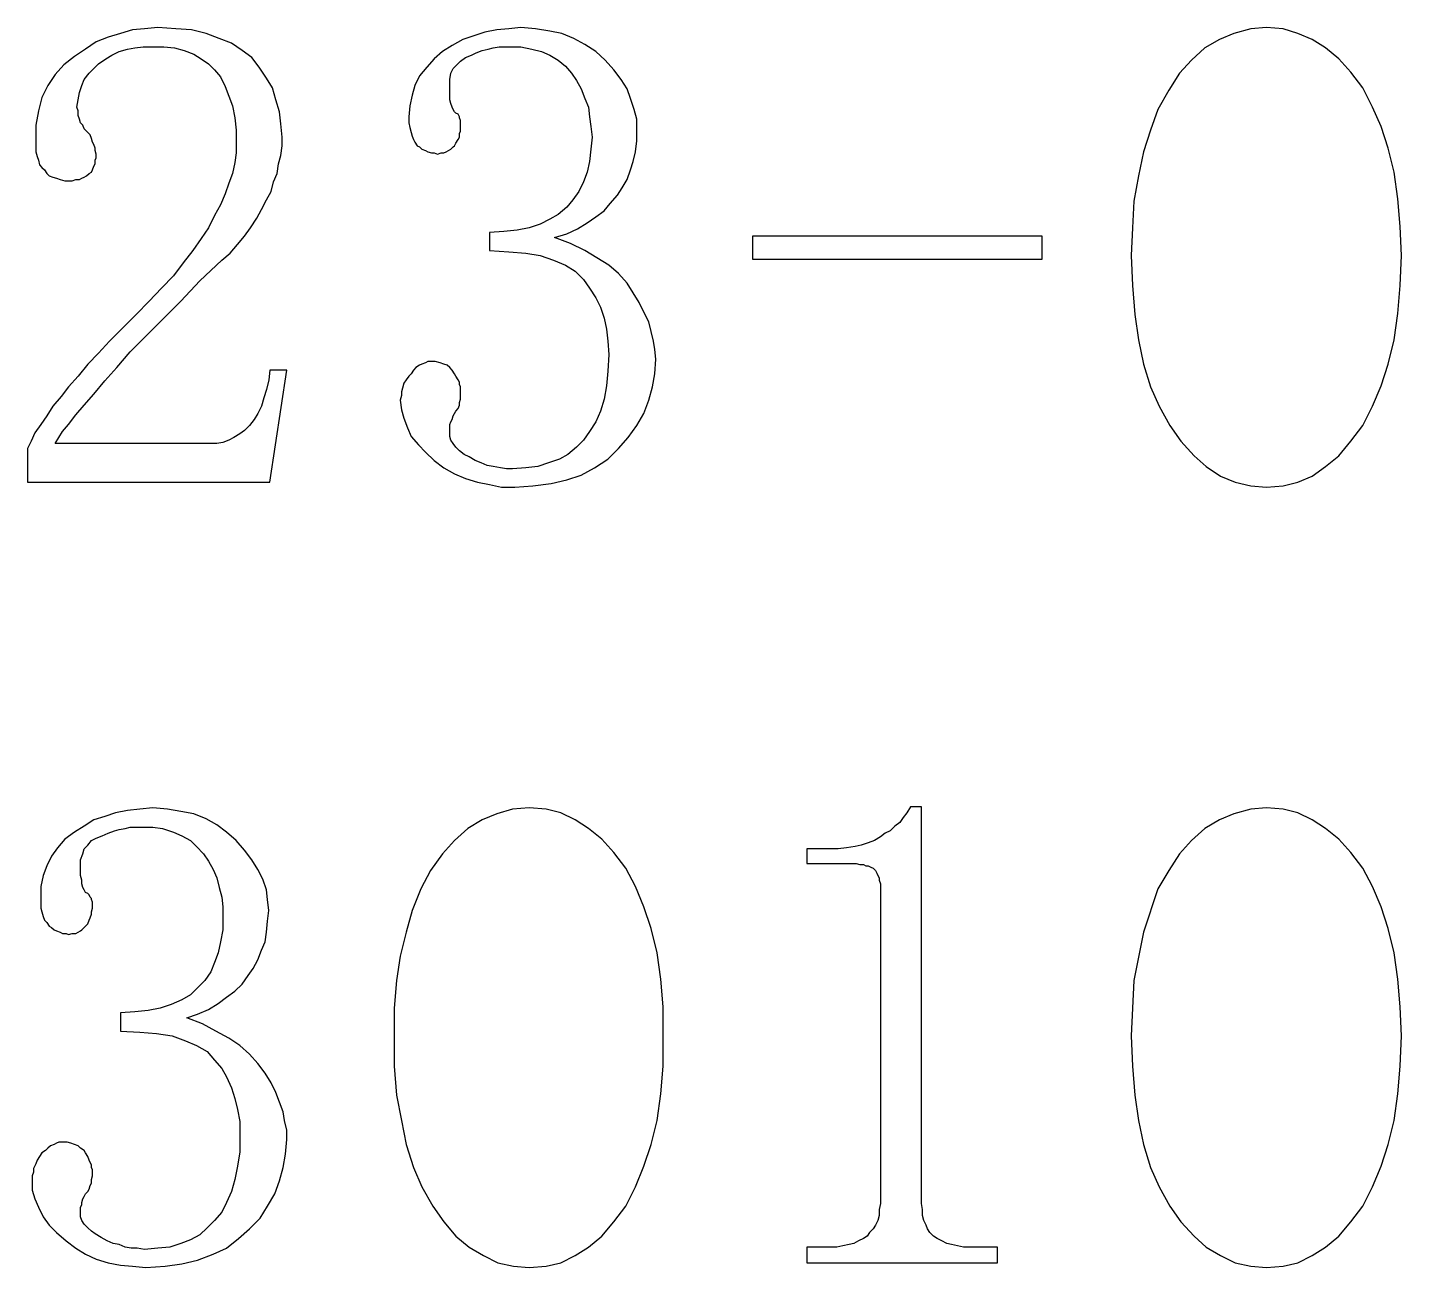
# Model space of a CAD drawing. Extents: x -190 to 190, y -140 to 140.
# Drawn here: x -155.12 to -143.73, y -116.69 to -106.41 of the extents above; entities that cross this region are included whole.
import ezdxf

# ---------------------------------------------------------------- set-up
doc = ezdxf.new("R2010")
doc.units = 0
doc.header["$MEASUREMENT"] = 0
doc.layers.get('0').update_dxf_attribs({"linetype": 'CONTINUOUS'})

msp = doc.modelspace()

# ---------------------------------------------------------------- linework, layer by layer
for points in [[(-153.39, -107.26), (-153.39, -107.37), (-153.39, -107.37), (-153.39, -107.45), (-153.39, -107.45), (-153.4, -107.53), (-153.4, -107.53), (-153.42, -107.62), (-153.42, -107.62), (-153.45, -107.7), (-153.45, -107.7), (-153.48, -107.79), (-153.48, -107.79), (-153.52, -107.88), (-153.52, -107.88), (-153.57, -107.97), (-153.57, -107.97), (-153.62, -108.07), (-153.62, -108.07), (-153.68, -108.16), (-153.68, -108.16), (-153.75, -108.26), (-153.75, -108.26), (-153.83, -108.36), (-153.83, -108.36), (-153.91, -108.47), (-153.91, -108.47), (-154.01, -108.57), (-154.01, -108.57), (-154.11, -108.68), (-154.11, -108.68), (-154.22, -108.79), (-154.22, -108.79), (-154.33, -108.9), (-154.33, -108.9), (-154.44, -109.01), (-154.44, -109.01), (-154.53, -109.11), (-154.53, -109.11), (-154.62, -109.2), (-154.62, -109.2), (-154.7, -109.3), (-154.7, -109.3), (-154.78, -109.39), (-154.78, -109.39), (-154.84, -109.47), (-154.84, -109.47), (-154.91, -109.55), (-154.91, -109.55), (-154.96, -109.63), (-154.96, -109.63), (-155.01, -109.7), (-155.01, -109.7), (-155.06, -109.77), (-155.06, -109.77), (-155.09, -109.84), (-155.09, -109.84), (-155.12, -109.9), (-155.12, -109.9), (-155.12, -110.18), (-155.12, -110.18), (-153.11, -110.18), (-153.11, -110.18), (-152.97, -109.25), (-152.97, -109.25), (-153.11, -109.25), (-153.11, -109.25), (-153.12, -109.33), (-153.12, -109.33), (-153.14, -109.41), (-153.14, -109.41), (-153.16, -109.48), (-153.16, -109.48), (-153.18, -109.55), (-153.18, -109.55), (-153.21, -109.61), (-153.21, -109.61), (-153.24, -109.66), (-153.24, -109.66), (-153.28, -109.71), (-153.28, -109.71), (-153.32, -109.75), (-153.32, -109.75), (-153.36, -109.78), (-153.36, -109.78), (-153.41, -109.81), (-153.41, -109.81), (-153.45, -109.83), (-153.45, -109.83), (-153.5, -109.85), (-153.5, -109.85), (-153.55, -109.86), (-153.55, -109.86), (-153.61, -109.86), (-153.61, -109.86), (-154.89, -109.86), (-154.89, -109.86), (-154.86, -109.81), (-154.86, -109.81), (-154.83, -109.76), (-154.83, -109.76), (-154.78, -109.7), (-154.78, -109.7), (-154.72, -109.62), (-154.72, -109.62), (-154.65, -109.54), (-154.65, -109.54), (-154.57, -109.45), (-154.57, -109.45), (-154.48, -109.34), (-154.48, -109.34), (-154.38, -109.23), (-154.38, -109.23), (-154.27, -109.1), (-154.27, -109.1), (-154.14, -108.97), (-154.14, -108.97), (-154, -108.83), (-154, -108.83), (-153.85, -108.68), (-153.85, -108.68), (-153.69, -108.51), (-153.69, -108.51), (-153.51, -108.34), (-153.51, -108.34), (-153.44, -108.28), (-153.44, -108.28), (-153.38, -108.21), (-153.38, -108.21), (-153.32, -108.14), (-153.32, -108.14), (-153.27, -108.07), (-153.27, -108.07), (-153.22, -107.99), (-153.22, -107.99), (-153.18, -107.92), (-153.18, -107.92), (-153.14, -107.84), (-153.14, -107.84), (-153.1, -107.77), (-153.1, -107.77), (-153.08, -107.69), (-153.08, -107.69), (-153.05, -107.62), (-153.05, -107.62), (-153.04, -107.54), (-153.04, -107.54), (-153.02, -107.47), (-153.02, -107.47), (-153.01, -107.39), (-153.01, -107.39), (-153.01, -107.32), (-153.01, -107.32), (-153.02, -107.21), (-153.02, -107.21), (-153.03, -107.11), (-153.03, -107.11), (-153.06, -107.01), (-153.06, -107.01), (-153.09, -106.91), (-153.09, -106.91), (-153.14, -106.83), (-153.14, -106.83), (-153.2, -106.74), (-153.2, -106.74), (-153.26, -106.66), (-153.26, -106.66), (-153.34, -106.6), (-153.34, -106.6), (-153.43, -106.54), (-153.43, -106.54), (-153.53, -106.5), (-153.53, -106.5), (-153.64, -106.46), (-153.64, -106.46), (-153.76, -106.43), (-153.76, -106.43), (-153.89, -106.42), (-153.89, -106.42), (-154.04, -106.41), (-154.04, -106.41), (-154.15, -106.42), (-154.15, -106.42), (-154.25, -106.43), (-154.25, -106.43), (-154.35, -106.46), (-154.35, -106.46), (-154.45, -106.49), (-154.45, -106.49), (-154.55, -106.53), (-154.55, -106.53), (-154.64, -106.59), (-154.64, -106.59), (-154.73, -106.65), (-154.73, -106.65), (-154.82, -106.72), (-154.82, -106.72), (-154.89, -106.8), (-154.89, -106.8), (-154.95, -106.89), (-154.95, -106.89), (-155, -106.99), (-155, -106.99), (-155.03, -107.1), (-155.03, -107.1), (-155.05, -107.22), (-155.05, -107.22), (-155.05, -107.34), (-155.05, -107.34), (-155.05, -107.39), (-155.05, -107.39), (-155.05, -107.44), (-155.05, -107.44), (-155.04, -107.48), (-155.04, -107.48), (-155.03, -107.51), (-155.03, -107.51), (-155.02, -107.55), (-155.02, -107.55), (-155, -107.57), (-155, -107.57), (-154.98, -107.59), (-154.98, -107.59), (-154.96, -107.62), (-154.96, -107.62), (-154.94, -107.64), (-154.94, -107.64), (-154.91, -107.65), (-154.91, -107.65), (-154.88, -107.66), (-154.88, -107.66), (-154.85, -107.67), (-154.85, -107.67), (-154.81, -107.68), (-154.81, -107.68), (-154.78, -107.68), (-154.78, -107.68), (-154.75, -107.68), (-154.75, -107.68), (-154.72, -107.67), (-154.72, -107.67), (-154.69, -107.67), (-154.69, -107.67), (-154.67, -107.66), (-154.67, -107.66), (-154.65, -107.65), (-154.65, -107.65), (-154.63, -107.64), (-154.63, -107.64), (-154.61, -107.62), (-154.61, -107.62), (-154.59, -107.61), (-154.59, -107.61), (-154.58, -107.59), (-154.58, -107.59), (-154.57, -107.56), (-154.57, -107.56), (-154.56, -107.54), (-154.56, -107.54), (-154.56, -107.51), (-154.56, -107.51), (-154.55, -107.49), (-154.55, -107.49), (-154.55, -107.46), (-154.55, -107.46), (-154.56, -107.43), (-154.56, -107.43), (-154.56, -107.41), (-154.56, -107.41), (-154.57, -107.38), (-154.57, -107.38), (-154.58, -107.36), (-154.58, -107.36), (-154.59, -107.33), (-154.59, -107.33), (-154.6, -107.3), (-154.6, -107.3), (-154.62, -107.28), (-154.62, -107.28), (-154.65, -107.25), (-154.65, -107.25), (-154.66, -107.22), (-154.66, -107.22), (-154.68, -107.2), (-154.68, -107.2), (-154.69, -107.17), (-154.69, -107.17), (-154.7, -107.14), (-154.7, -107.14), (-154.7, -107.1), (-154.7, -107.1), (-154.71, -107.07), (-154.71, -107.07), (-154.7, -107.01), (-154.7, -107.01), (-154.69, -106.95), (-154.69, -106.95), (-154.67, -106.89), (-154.67, -106.89), (-154.65, -106.84), (-154.65, -106.84), (-154.61, -106.79), (-154.61, -106.79), (-154.57, -106.75), (-154.57, -106.75), (-154.53, -106.71), (-154.53, -106.71), (-154.47, -106.67), (-154.47, -106.67), (-154.42, -106.64), (-154.42, -106.64), (-154.36, -106.61), (-154.36, -106.61), (-154.29, -106.59), (-154.29, -106.59), (-154.23, -106.58), (-154.23, -106.58), (-154.16, -106.57), (-154.16, -106.57), (-154.08, -106.57), (-154.08, -106.57), (-153.99, -106.57), (-153.99, -106.57), (-153.9, -106.58), (-153.9, -106.58), (-153.82, -106.6), (-153.82, -106.6), (-153.74, -106.63), (-153.74, -106.63), (-153.68, -106.67), (-153.68, -106.67), (-153.62, -106.71), (-153.62, -106.71), (-153.57, -106.76), (-153.57, -106.76), (-153.52, -106.82), (-153.52, -106.82), (-153.48, -106.9), (-153.48, -106.9), (-153.45, -106.98), (-153.45, -106.98), (-153.42, -107.06), (-153.42, -107.06), (-153.4, -107.16), (-153.4, -107.16), (-153.39, -107.26)], [(-149.92, -109.28), (-149.91, -109.16), (-149.91, -109.16), (-149.92, -109.08), (-149.92, -109.08), (-149.93, -109.01), (-149.93, -109.01), (-149.95, -108.93), (-149.95, -108.93), (-149.97, -108.85), (-149.97, -108.85), (-150.01, -108.77), (-150.01, -108.77), (-150.05, -108.69), (-150.05, -108.69), (-150.1, -108.61), (-150.1, -108.61), (-150.15, -108.53), (-150.15, -108.53), (-150.22, -108.45), (-150.22, -108.45), (-150.3, -108.38), (-150.3, -108.38), (-150.4, -108.32), (-150.4, -108.32), (-150.5, -108.26), (-150.5, -108.26), (-150.62, -108.2), (-150.62, -108.2), (-150.75, -108.15), (-150.75, -108.15), (-150.65, -108.12), (-150.65, -108.12), (-150.56, -108.08), (-150.56, -108.08), (-150.48, -108.03), (-150.48, -108.03), (-150.41, -107.98), (-150.41, -107.98), (-150.34, -107.93), (-150.34, -107.93), (-150.29, -107.87), (-150.29, -107.87), (-150.23, -107.8), (-150.23, -107.8), (-150.19, -107.74), (-150.19, -107.74), (-150.15, -107.67), (-150.15, -107.67), (-150.12, -107.59), (-150.12, -107.59), (-150.1, -107.52), (-150.1, -107.52), (-150.08, -107.44), (-150.08, -107.44), (-150.07, -107.35), (-150.07, -107.35), (-150.07, -107.26), (-150.07, -107.26), (-150.07, -107.17), (-150.07, -107.17), (-150.09, -107.09), (-150.09, -107.09), (-150.12, -107), (-150.12, -107), (-150.15, -106.92), (-150.15, -106.92), (-150.2, -106.84), (-150.2, -106.84), (-150.26, -106.76), (-150.26, -106.76), (-150.33, -106.68), (-150.33, -106.68), (-150.41, -106.61), (-150.41, -106.61), (-150.5, -106.55), (-150.5, -106.55), (-150.59, -106.5), (-150.59, -106.5), (-150.69, -106.46), (-150.69, -106.46), (-150.79, -106.44), (-150.79, -106.44), (-150.91, -106.42), (-150.91, -106.42), (-151.03, -106.41), (-151.03, -106.41), (-151.13, -106.42), (-151.13, -106.42), (-151.23, -106.43), (-151.23, -106.43), (-151.33, -106.45), (-151.33, -106.45), (-151.42, -106.48), (-151.42, -106.48), (-151.51, -106.51), (-151.51, -106.51), (-151.6, -106.56), (-151.6, -106.56), (-151.68, -106.61), (-151.68, -106.61), (-151.75, -106.67), (-151.75, -106.67), (-151.81, -106.74), (-151.81, -106.74), (-151.87, -106.81), (-151.87, -106.81), (-151.91, -106.89), (-151.91, -106.89), (-151.93, -106.97), (-151.93, -106.97), (-151.95, -107.06), (-151.95, -107.06), (-151.96, -107.15), (-151.96, -107.15), (-151.96, -107.2), (-151.96, -107.2), (-151.95, -107.24), (-151.95, -107.24), (-151.94, -107.28), (-151.94, -107.28), (-151.93, -107.31), (-151.93, -107.31), (-151.92, -107.34), (-151.92, -107.34), (-151.91, -107.36), (-151.91, -107.36), (-151.89, -107.39), (-151.89, -107.39), (-151.87, -107.4), (-151.87, -107.4), (-151.85, -107.42), (-151.85, -107.42), (-151.82, -107.43), (-151.82, -107.43), (-151.8, -107.44), (-151.8, -107.44), (-151.77, -107.45), (-151.77, -107.45), (-151.75, -107.45), (-151.75, -107.45), (-151.72, -107.46), (-151.72, -107.46), (-151.69, -107.45), (-151.69, -107.45), (-151.67, -107.45), (-151.67, -107.45), (-151.65, -107.44), (-151.65, -107.44), (-151.63, -107.43), (-151.63, -107.43), (-151.61, -107.42), (-151.61, -107.42), (-151.59, -107.4), (-151.59, -107.4), (-151.58, -107.39), (-151.58, -107.39), (-151.57, -107.37), (-151.57, -107.37), (-151.55, -107.34), (-151.55, -107.34), (-151.54, -107.32), (-151.54, -107.32), (-151.54, -107.29), (-151.54, -107.29), (-151.53, -107.27), (-151.53, -107.27), (-151.53, -107.24), (-151.53, -107.24), (-151.53, -107.21), (-151.53, -107.21), (-151.53, -107.19), (-151.53, -107.19), (-151.53, -107.18), (-151.53, -107.18), (-151.54, -107.16), (-151.54, -107.16), (-151.54, -107.15), (-151.54, -107.15), (-151.55, -107.13), (-151.55, -107.13), (-151.57, -107.12), (-151.57, -107.12), (-151.58, -107.11), (-151.58, -107.11), (-151.59, -107.09), (-151.59, -107.09), (-151.6, -107.07), (-151.6, -107.07), (-151.61, -107.04), (-151.61, -107.04), (-151.62, -107.01), (-151.62, -107.01), (-151.62, -106.97), (-151.62, -106.97), (-151.62, -106.93), (-151.62, -106.93), (-151.62, -106.89), (-151.62, -106.89), (-151.62, -106.84), (-151.62, -106.84), (-151.61, -106.79), (-151.61, -106.79), (-151.59, -106.75), (-151.59, -106.75), (-151.56, -106.72), (-151.56, -106.72), (-151.53, -106.69), (-151.53, -106.69), (-151.49, -106.66), (-151.49, -106.66), (-151.44, -106.64), (-151.44, -106.64), (-151.4, -106.62), (-151.4, -106.62), (-151.35, -106.6), (-151.35, -106.6), (-151.3, -106.59), (-151.3, -106.59), (-151.26, -106.58), (-151.26, -106.58), (-151.21, -106.57), (-151.21, -106.57), (-151.17, -106.57), (-151.17, -106.57), (-151.12, -106.57), (-151.12, -106.57), (-151.03, -106.57), (-151.03, -106.57), (-150.94, -106.59), (-150.94, -106.59), (-150.86, -106.61), (-150.86, -106.61), (-150.79, -106.64), (-150.79, -106.64), (-150.72, -106.68), (-150.72, -106.68), (-150.66, -106.73), (-150.66, -106.73), (-150.61, -106.79), (-150.61, -106.79), (-150.57, -106.85), (-150.57, -106.85), (-150.53, -106.92), (-150.53, -106.92), (-150.5, -107), (-150.5, -107), (-150.47, -107.07), (-150.47, -107.07), (-150.46, -107.15), (-150.46, -107.15), (-150.45, -107.23), (-150.45, -107.23), (-150.44, -107.32), (-150.44, -107.32), (-150.45, -107.42), (-150.45, -107.42), (-150.46, -107.52), (-150.46, -107.52), (-150.48, -107.61), (-150.48, -107.61), (-150.51, -107.69), (-150.51, -107.69), (-150.55, -107.77), (-150.55, -107.77), (-150.6, -107.84), (-150.6, -107.84), (-150.65, -107.9), (-150.65, -107.9), (-150.72, -107.96), (-150.72, -107.96), (-150.79, -108), (-150.79, -108), (-150.87, -108.04), (-150.87, -108.04), (-150.96, -108.07), (-150.96, -108.07), (-151.06, -108.09), (-151.06, -108.09), (-151.17, -108.1), (-151.17, -108.1), (-151.29, -108.11), (-151.29, -108.11), (-151.29, -108.26), (-151.29, -108.26), (-151.13, -108.27), (-151.13, -108.27), (-150.99, -108.28), (-150.99, -108.28), (-150.87, -108.3), (-150.87, -108.3), (-150.76, -108.34), (-150.76, -108.34), (-150.66, -108.38), (-150.66, -108.38), (-150.58, -108.43), (-150.58, -108.43), (-150.51, -108.5), (-150.51, -108.5), (-150.46, -108.57), (-150.46, -108.57), (-150.41, -108.65), (-150.41, -108.65), (-150.37, -108.73), (-150.37, -108.73), (-150.34, -108.82), (-150.34, -108.82), (-150.32, -108.91), (-150.32, -108.91), (-150.31, -109.01), (-150.31, -109.01), (-150.3, -109.12), (-150.3, -109.12), (-150.31, -109.26), (-150.31, -109.26), (-150.32, -109.38), (-150.32, -109.38), (-150.34, -109.49), (-150.34, -109.49), (-150.37, -109.59), (-150.37, -109.59), (-150.41, -109.68), (-150.41, -109.68), (-150.46, -109.76), (-150.46, -109.76), (-150.51, -109.83), (-150.51, -109.83), (-150.57, -109.89), (-150.57, -109.89), (-150.64, -109.95), (-150.64, -109.95), (-150.71, -109.99), (-150.71, -109.99), (-150.8, -110.02), (-150.8, -110.02), (-150.89, -110.05), (-150.89, -110.05), (-150.99, -110.06), (-150.99, -110.06), (-151.1, -110.07), (-151.1, -110.07), (-151.15, -110.07), (-151.15, -110.07), (-151.2, -110.06), (-151.2, -110.06), (-151.26, -110.05), (-151.26, -110.05), (-151.31, -110.04), (-151.31, -110.04), (-151.36, -110.02), (-151.36, -110.02), (-151.41, -110), (-151.41, -110), (-151.46, -109.97), (-151.46, -109.97), (-151.5, -109.95), (-151.5, -109.95), (-151.54, -109.92), (-151.54, -109.92), (-151.57, -109.89), (-151.57, -109.89), (-151.59, -109.86), (-151.59, -109.86), (-151.61, -109.83), (-151.61, -109.83), (-151.62, -109.8), (-151.62, -109.8), (-151.62, -109.76), (-151.62, -109.76), (-151.62, -109.74), (-151.62, -109.74), (-151.62, -109.72), (-151.62, -109.72), (-151.62, -109.7), (-151.62, -109.7), (-151.61, -109.68), (-151.61, -109.68), (-151.6, -109.66), (-151.6, -109.66), (-151.59, -109.63), (-151.59, -109.63), (-151.58, -109.61), (-151.58, -109.61), (-151.57, -109.59), (-151.57, -109.59), (-151.55, -109.57), (-151.55, -109.57), (-151.54, -109.54), (-151.54, -109.54), (-151.54, -109.52), (-151.54, -109.52), (-151.53, -109.49), (-151.53, -109.49), (-151.53, -109.46), (-151.53, -109.46), (-151.53, -109.43), (-151.53, -109.43), (-151.53, -109.41), (-151.53, -109.41), (-151.53, -109.39), (-151.53, -109.39), (-151.54, -109.37), (-151.54, -109.37), (-151.54, -109.35), (-151.54, -109.35), (-151.55, -109.33), (-151.55, -109.33), (-151.57, -109.3), (-151.57, -109.3), (-151.58, -109.28), (-151.58, -109.28), (-151.6, -109.25), (-151.6, -109.25), (-151.62, -109.23), (-151.62, -109.23), (-151.64, -109.21), (-151.64, -109.21), (-151.67, -109.2), (-151.67, -109.2), (-151.7, -109.19), (-151.7, -109.19), (-151.74, -109.18), (-151.74, -109.18), (-151.78, -109.18), (-151.78, -109.18), (-151.8, -109.18), (-151.8, -109.18), (-151.82, -109.19), (-151.82, -109.19), (-151.85, -109.2), (-151.85, -109.2), (-151.87, -109.21), (-151.87, -109.21), (-151.9, -109.23), (-151.9, -109.23), (-151.92, -109.25), (-151.92, -109.25), (-151.94, -109.28), (-151.94, -109.28), (-151.96, -109.3), (-151.96, -109.3), (-151.98, -109.33), (-151.98, -109.33), (-152, -109.36), (-152, -109.36), (-152.01, -109.4), (-152.01, -109.4), (-152.02, -109.43), (-152.02, -109.43), (-152.02, -109.46), (-152.02, -109.46), (-152.03, -109.5), (-152.03, -109.5), (-152.02, -109.58), (-152.02, -109.58), (-152, -109.65), (-152, -109.65), (-151.97, -109.73), (-151.97, -109.73), (-151.94, -109.8), (-151.94, -109.8), (-151.88, -109.87), (-151.88, -109.87), (-151.82, -109.93), (-151.82, -109.93), (-151.75, -110), (-151.75, -110), (-151.67, -110.06), (-151.67, -110.06), (-151.58, -110.11), (-151.58, -110.11), (-151.49, -110.15), (-151.49, -110.15), (-151.39, -110.18), (-151.39, -110.18), (-151.29, -110.2), (-151.29, -110.2), (-151.19, -110.22), (-151.19, -110.22), (-151.08, -110.22), (-151.08, -110.22), (-150.93, -110.21), (-150.93, -110.21), (-150.78, -110.19), (-150.78, -110.19), (-150.65, -110.16), (-150.65, -110.16), (-150.53, -110.12), (-150.53, -110.12), (-150.42, -110.06), (-150.42, -110.06), (-150.31, -109.99), (-150.31, -109.99), (-150.22, -109.9), (-150.22, -109.9), (-150.14, -109.81), (-150.14, -109.81), (-150.07, -109.71), (-150.07, -109.71), (-150.01, -109.61), (-150.01, -109.61), (-149.97, -109.5), (-149.97, -109.5), (-149.94, -109.39), (-149.94, -109.39), (-149.92, -109.28)], [(-144.85, -106.41), (-144.98, -106.42), (-144.98, -106.42), (-145.12, -106.46), (-145.12, -106.46), (-145.24, -106.51), (-145.24, -106.51), (-145.36, -106.58), (-145.36, -106.58), (-145.47, -106.68), (-145.47, -106.68), (-145.57, -106.79), (-145.57, -106.79), (-145.66, -106.93), (-145.66, -106.93), (-145.75, -107.09), (-145.75, -107.09), (-145.81, -107.26), (-145.81, -107.26), (-145.87, -107.44), (-145.87, -107.44), (-145.91, -107.64), (-145.91, -107.64), (-145.95, -107.85), (-145.95, -107.85), (-145.96, -108.07), (-145.96, -108.07), (-145.97, -108.3), (-145.97, -108.3), (-145.96, -108.55), (-145.96, -108.55), (-145.94, -108.79), (-145.94, -108.79), (-145.91, -109), (-145.91, -109), (-145.87, -109.2), (-145.87, -109.2), (-145.81, -109.39), (-145.81, -109.39), (-145.74, -109.55), (-145.74, -109.55), (-145.65, -109.71), (-145.65, -109.71), (-145.56, -109.84), (-145.56, -109.84), (-145.45, -109.96), (-145.45, -109.96), (-145.35, -110.05), (-145.35, -110.05), (-145.23, -110.13), (-145.23, -110.13), (-145.11, -110.18), (-145.11, -110.18), (-144.98, -110.21), (-144.98, -110.21), (-144.85, -110.22), (-144.85, -110.22), (-144.71, -110.21), (-144.71, -110.21), (-144.59, -110.18), (-144.59, -110.18), (-144.47, -110.13), (-144.47, -110.13), (-144.36, -110.05), (-144.36, -110.05), (-144.25, -109.96), (-144.25, -109.96), (-144.15, -109.84), (-144.15, -109.84), (-144.05, -109.71), (-144.05, -109.71), (-143.97, -109.55), (-143.97, -109.55), (-143.9, -109.38), (-143.9, -109.38), (-143.84, -109.2), (-143.84, -109.2), (-143.79, -109), (-143.79, -109), (-143.76, -108.78), (-143.76, -108.78), (-143.74, -108.55), (-143.74, -108.55), (-143.73, -108.3), (-143.73, -108.3), (-143.74, -108.06), (-143.74, -108.06), (-143.76, -107.83), (-143.76, -107.83), (-143.79, -107.61), (-143.79, -107.61), (-143.84, -107.41), (-143.84, -107.41), (-143.9, -107.23), (-143.9, -107.23), (-143.97, -107.07), (-143.97, -107.07), (-144.05, -106.91), (-144.05, -106.91), (-144.15, -106.78), (-144.15, -106.78), (-144.25, -106.67), (-144.25, -106.67), (-144.36, -106.58), (-144.36, -106.58), (-144.47, -106.51), (-144.47, -106.51), (-144.59, -106.46), (-144.59, -106.46), (-144.71, -106.42), (-144.71, -106.42), (-144.85, -106.41)], [(-149.11, -108.14), (-149.11, -108.33), (-149.11, -108.33), (-146.71, -108.33), (-146.71, -108.33), (-146.71, -108.14), (-146.71, -108.14), (-149.11, -108.14)], [(-147.71, -116.16), (-147.71, -112.87), (-147.71, -112.87), (-147.8, -112.87), (-147.8, -112.87), (-147.83, -112.92), (-147.83, -112.92), (-147.86, -112.96), (-147.86, -112.96), (-147.89, -113), (-147.89, -113), (-147.93, -113.03), (-147.93, -113.03), (-147.97, -113.07), (-147.97, -113.07), (-148.01, -113.09), (-148.01, -113.09), (-148.05, -113.12), (-148.05, -113.12), (-148.1, -113.15), (-148.1, -113.15), (-148.15, -113.17), (-148.15, -113.17), (-148.21, -113.19), (-148.21, -113.19), (-148.26, -113.2), (-148.26, -113.2), (-148.33, -113.21), (-148.33, -113.21), (-148.4, -113.22), (-148.4, -113.22), (-148.47, -113.22), (-148.47, -113.22), (-148.66, -113.22), (-148.66, -113.22), (-148.66, -113.34), (-148.66, -113.34), (-148.28, -113.34), (-148.28, -113.34), (-148.25, -113.34), (-148.25, -113.34), (-148.22, -113.35), (-148.22, -113.35), (-148.19, -113.35), (-148.19, -113.35), (-148.17, -113.36), (-148.17, -113.36), (-148.15, -113.36), (-148.15, -113.36), (-148.13, -113.37), (-148.13, -113.37), (-148.11, -113.38), (-148.11, -113.38), (-148.09, -113.4), (-148.09, -113.4), (-148.08, -113.42), (-148.08, -113.42), (-148.07, -113.44), (-148.07, -113.44), (-148.06, -113.46), (-148.06, -113.46), (-148.06, -113.48), (-148.06, -113.48), (-148.05, -113.51), (-148.05, -113.51), (-148.05, -113.54), (-148.05, -113.54), (-148.05, -116.16), (-148.05, -116.16), (-148.06, -116.21), (-148.06, -116.21), (-148.06, -116.26), (-148.06, -116.26), (-148.07, -116.3), (-148.07, -116.3), (-148.09, -116.34), (-148.09, -116.34), (-148.11, -116.37), (-148.11, -116.37), (-148.14, -116.4), (-148.14, -116.4), (-148.16, -116.43), (-148.16, -116.43), (-148.19, -116.45), (-148.19, -116.45), (-148.23, -116.47), (-148.23, -116.47), (-148.27, -116.49), (-148.27, -116.49), (-148.31, -116.5), (-148.31, -116.5), (-148.36, -116.51), (-148.36, -116.51), (-148.41, -116.52), (-148.41, -116.52), (-148.47, -116.52), (-148.47, -116.52), (-148.66, -116.52), (-148.66, -116.52), (-148.66, -116.65), (-148.66, -116.65), (-147.08, -116.65), (-147.08, -116.65), (-147.08, -116.52), (-147.08, -116.52), (-147.3, -116.52), (-147.3, -116.52), (-147.36, -116.52), (-147.36, -116.52), (-147.41, -116.51), (-147.41, -116.51), (-147.46, -116.5), (-147.46, -116.5), (-147.5, -116.49), (-147.5, -116.49), (-147.54, -116.47), (-147.54, -116.47), (-147.58, -116.45), (-147.58, -116.45), (-147.61, -116.43), (-147.61, -116.43), (-147.64, -116.4), (-147.64, -116.4), (-147.66, -116.37), (-147.66, -116.37), (-147.67, -116.34), (-147.67, -116.34), (-147.69, -116.3), (-147.69, -116.3), (-147.7, -116.26), (-147.7, -116.26), (-147.7, -116.21), (-147.7, -116.21), (-147.71, -116.16)], [(-152.98, -115.75), (-152.97, -115.63), (-152.97, -115.63), (-152.97, -115.55), (-152.97, -115.55), (-152.99, -115.47), (-152.99, -115.47), (-153, -115.4), (-153, -115.4), (-153.03, -115.32), (-153.03, -115.32), (-153.06, -115.24), (-153.06, -115.24), (-153.1, -115.16), (-153.1, -115.16), (-153.15, -115.08), (-153.15, -115.08), (-153.21, -115), (-153.21, -115), (-153.28, -114.92), (-153.28, -114.92), (-153.36, -114.85), (-153.36, -114.85), (-153.45, -114.79), (-153.45, -114.79), (-153.56, -114.73), (-153.56, -114.73), (-153.67, -114.67), (-153.67, -114.67), (-153.8, -114.62), (-153.8, -114.62), (-153.71, -114.59), (-153.71, -114.59), (-153.62, -114.55), (-153.62, -114.55), (-153.54, -114.5), (-153.54, -114.5), (-153.47, -114.45), (-153.47, -114.45), (-153.4, -114.4), (-153.4, -114.4), (-153.34, -114.34), (-153.34, -114.34), (-153.29, -114.27), (-153.29, -114.27), (-153.25, -114.21), (-153.25, -114.21), (-153.21, -114.14), (-153.21, -114.14), (-153.18, -114.06), (-153.18, -114.06), (-153.15, -113.99), (-153.15, -113.99), (-153.14, -113.91), (-153.14, -113.91), (-153.13, -113.82), (-153.13, -113.82), (-153.12, -113.73), (-153.12, -113.73), (-153.13, -113.64), (-153.13, -113.64), (-153.14, -113.56), (-153.14, -113.56), (-153.17, -113.47), (-153.17, -113.47), (-153.21, -113.39), (-153.21, -113.39), (-153.26, -113.31), (-153.26, -113.31), (-153.32, -113.23), (-153.32, -113.23), (-153.39, -113.15), (-153.39, -113.15), (-153.47, -113.08), (-153.47, -113.08), (-153.55, -113.02), (-153.55, -113.02), (-153.64, -112.97), (-153.64, -112.97), (-153.74, -112.93), (-153.74, -112.93), (-153.85, -112.91), (-153.85, -112.91), (-153.96, -112.89), (-153.96, -112.89), (-154.08, -112.88), (-154.08, -112.88), (-154.19, -112.89), (-154.19, -112.89), (-154.29, -112.9), (-154.29, -112.9), (-154.39, -112.92), (-154.39, -112.92), (-154.48, -112.95), (-154.48, -112.95), (-154.57, -112.98), (-154.57, -112.98), (-154.65, -113.03), (-154.65, -113.03), (-154.73, -113.08), (-154.73, -113.08), (-154.81, -113.14), (-154.81, -113.14), (-154.87, -113.21), (-154.87, -113.21), (-154.92, -113.28), (-154.92, -113.28), (-154.96, -113.36), (-154.96, -113.36), (-154.99, -113.44), (-154.99, -113.44), (-155.01, -113.53), (-155.01, -113.53), (-155.01, -113.62), (-155.01, -113.62), (-155.01, -113.67), (-155.01, -113.67), (-155.01, -113.71), (-155.01, -113.71), (-155, -113.74), (-155, -113.74), (-154.99, -113.78), (-154.99, -113.78), (-154.98, -113.81), (-154.98, -113.81), (-154.96, -113.83), (-154.96, -113.83), (-154.94, -113.86), (-154.94, -113.86), (-154.92, -113.87), (-154.92, -113.87), (-154.9, -113.89), (-154.9, -113.89), (-154.88, -113.9), (-154.88, -113.9), (-154.85, -113.91), (-154.85, -113.91), (-154.83, -113.92), (-154.83, -113.92), (-154.8, -113.92), (-154.8, -113.92), (-154.78, -113.93), (-154.78, -113.93), (-154.75, -113.92), (-154.75, -113.92), (-154.72, -113.92), (-154.72, -113.92), (-154.7, -113.91), (-154.7, -113.91), (-154.68, -113.9), (-154.68, -113.9), (-154.67, -113.89), (-154.67, -113.89), (-154.65, -113.87), (-154.65, -113.87), (-154.64, -113.86), (-154.64, -113.86), (-154.62, -113.84), (-154.62, -113.84), (-154.61, -113.81), (-154.61, -113.81), (-154.6, -113.79), (-154.6, -113.79), (-154.59, -113.76), (-154.59, -113.76), (-154.59, -113.74), (-154.59, -113.74), (-154.58, -113.71), (-154.58, -113.71), (-154.58, -113.68), (-154.58, -113.68), (-154.58, -113.66), (-154.58, -113.66), (-154.59, -113.64), (-154.59, -113.64), (-154.59, -113.63), (-154.59, -113.63), (-154.6, -113.62), (-154.6, -113.62), (-154.61, -113.6), (-154.61, -113.6), (-154.62, -113.59), (-154.62, -113.59), (-154.64, -113.58), (-154.64, -113.58), (-154.65, -113.56), (-154.65, -113.56), (-154.66, -113.54), (-154.66, -113.54), (-154.67, -113.51), (-154.67, -113.51), (-154.67, -113.48), (-154.67, -113.48), (-154.68, -113.44), (-154.68, -113.44), (-154.68, -113.4), (-154.68, -113.4), (-154.68, -113.36), (-154.68, -113.36), (-154.68, -113.31), (-154.68, -113.31), (-154.66, -113.26), (-154.66, -113.26), (-154.65, -113.22), (-154.65, -113.22), (-154.62, -113.19), (-154.62, -113.19), (-154.59, -113.15), (-154.59, -113.15), (-154.55, -113.13), (-154.55, -113.13), (-154.5, -113.11), (-154.5, -113.11), (-154.45, -113.09), (-154.45, -113.09), (-154.4, -113.07), (-154.4, -113.07), (-154.36, -113.06), (-154.36, -113.06), (-154.31, -113.05), (-154.31, -113.05), (-154.27, -113.04), (-154.27, -113.04), (-154.22, -113.04), (-154.22, -113.04), (-154.18, -113.04), (-154.18, -113.04), (-154.08, -113.04), (-154.08, -113.04), (-154, -113.05), (-154, -113.05), (-153.91, -113.08), (-153.91, -113.08), (-153.84, -113.11), (-153.84, -113.11), (-153.77, -113.15), (-153.77, -113.15), (-153.72, -113.2), (-153.72, -113.2), (-153.66, -113.26), (-153.66, -113.26), (-153.62, -113.32), (-153.62, -113.32), (-153.58, -113.39), (-153.58, -113.39), (-153.55, -113.46), (-153.55, -113.46), (-153.53, -113.54), (-153.53, -113.54), (-153.51, -113.62), (-153.51, -113.62), (-153.5, -113.7), (-153.5, -113.7), (-153.5, -113.79), (-153.5, -113.79), (-153.5, -113.89), (-153.5, -113.89), (-153.52, -113.99), (-153.52, -113.99), (-153.54, -114.08), (-153.54, -114.08), (-153.57, -114.16), (-153.57, -114.16), (-153.6, -114.24), (-153.6, -114.24), (-153.65, -114.31), (-153.65, -114.31), (-153.71, -114.37), (-153.71, -114.37), (-153.77, -114.43), (-153.77, -114.43), (-153.84, -114.47), (-153.84, -114.47), (-153.93, -114.51), (-153.93, -114.51), (-154.02, -114.54), (-154.02, -114.54), (-154.12, -114.56), (-154.12, -114.56), (-154.23, -114.57), (-154.23, -114.57), (-154.35, -114.58), (-154.35, -114.58), (-154.35, -114.73), (-154.35, -114.73), (-154.19, -114.74), (-154.19, -114.74), (-154.05, -114.75), (-154.05, -114.75), (-153.92, -114.77), (-153.92, -114.77), (-153.81, -114.81), (-153.81, -114.81), (-153.72, -114.85), (-153.72, -114.85), (-153.63, -114.9), (-153.63, -114.9), (-153.57, -114.97), (-153.57, -114.97), (-153.51, -115.04), (-153.51, -115.04), (-153.47, -115.11), (-153.47, -115.11), (-153.43, -115.2), (-153.43, -115.2), (-153.4, -115.29), (-153.4, -115.29), (-153.38, -115.38), (-153.38, -115.38), (-153.36, -115.48), (-153.36, -115.48), (-153.36, -115.59), (-153.36, -115.59), (-153.36, -115.73), (-153.36, -115.73), (-153.38, -115.85), (-153.38, -115.85), (-153.4, -115.96), (-153.4, -115.96), (-153.43, -116.06), (-153.43, -116.06), (-153.47, -116.15), (-153.47, -116.15), (-153.51, -116.23), (-153.51, -116.23), (-153.57, -116.3), (-153.57, -116.3), (-153.63, -116.36), (-153.63, -116.36), (-153.69, -116.42), (-153.69, -116.42), (-153.77, -116.46), (-153.77, -116.46), (-153.85, -116.49), (-153.85, -116.49), (-153.94, -116.52), (-153.94, -116.52), (-154.04, -116.53), (-154.04, -116.53), (-154.15, -116.54), (-154.15, -116.54), (-154.21, -116.53), (-154.21, -116.53), (-154.26, -116.53), (-154.26, -116.53), (-154.31, -116.52), (-154.31, -116.52), (-154.36, -116.5), (-154.36, -116.5), (-154.41, -116.49), (-154.41, -116.49), (-154.46, -116.47), (-154.46, -116.47), (-154.51, -116.44), (-154.51, -116.44), (-154.56, -116.41), (-154.56, -116.41), (-154.59, -116.39), (-154.59, -116.39), (-154.62, -116.36), (-154.62, -116.36), (-154.65, -116.33), (-154.65, -116.33), (-154.67, -116.3), (-154.67, -116.3), (-154.68, -116.27), (-154.68, -116.27), (-154.68, -116.23), (-154.68, -116.23), (-154.68, -116.21), (-154.68, -116.21), (-154.68, -116.19), (-154.68, -116.19), (-154.67, -116.17), (-154.67, -116.17), (-154.67, -116.15), (-154.67, -116.15), (-154.66, -116.12), (-154.66, -116.12), (-154.65, -116.1), (-154.65, -116.1), (-154.64, -116.08), (-154.64, -116.08), (-154.62, -116.06), (-154.62, -116.06), (-154.61, -116.04), (-154.61, -116.04), (-154.6, -116.01), (-154.6, -116.01), (-154.59, -115.99), (-154.59, -115.99), (-154.59, -115.96), (-154.59, -115.96), (-154.58, -115.93), (-154.58, -115.93), (-154.58, -115.9), (-154.58, -115.9), (-154.58, -115.88), (-154.58, -115.88), (-154.59, -115.86), (-154.59, -115.86), (-154.59, -115.84), (-154.59, -115.84), (-154.6, -115.82), (-154.6, -115.82), (-154.61, -115.8), (-154.61, -115.8), (-154.62, -115.77), (-154.62, -115.77), (-154.64, -115.74), (-154.64, -115.74), (-154.65, -115.72), (-154.65, -115.72), (-154.68, -115.7), (-154.68, -115.7), (-154.7, -115.68), (-154.7, -115.68), (-154.73, -115.67), (-154.73, -115.67), (-154.76, -115.66), (-154.76, -115.66), (-154.79, -115.65), (-154.79, -115.65), (-154.83, -115.65), (-154.83, -115.65), (-154.86, -115.65), (-154.86, -115.65), (-154.88, -115.66), (-154.88, -115.66), (-154.9, -115.67), (-154.9, -115.67), (-154.93, -115.68), (-154.93, -115.68), (-154.95, -115.7), (-154.95, -115.7), (-154.97, -115.72), (-154.97, -115.72), (-155, -115.74), (-155, -115.74), (-155.02, -115.77), (-155.02, -115.77), (-155.04, -115.8), (-155.04, -115.8), (-155.05, -115.83), (-155.05, -115.83), (-155.07, -115.87), (-155.07, -115.87), (-155.07, -115.9), (-155.07, -115.9), (-155.08, -115.93), (-155.08, -115.93), (-155.08, -115.97), (-155.08, -115.97), (-155.08, -116.05), (-155.08, -116.05), (-155.06, -116.12), (-155.06, -116.12), (-155.03, -116.19), (-155.03, -116.19), (-154.99, -116.27), (-154.99, -116.27), (-154.94, -116.34), (-154.94, -116.34), (-154.88, -116.4), (-154.88, -116.4), (-154.8, -116.47), (-154.8, -116.47), (-154.72, -116.53), (-154.72, -116.53), (-154.64, -116.58), (-154.64, -116.58), (-154.55, -116.62), (-154.55, -116.62), (-154.45, -116.65), (-154.45, -116.65), (-154.35, -116.67), (-154.35, -116.67), (-154.25, -116.68), (-154.25, -116.68), (-154.14, -116.69), (-154.14, -116.69), (-153.98, -116.68), (-153.98, -116.68), (-153.84, -116.66), (-153.84, -116.66), (-153.71, -116.63), (-153.71, -116.63), (-153.58, -116.58), (-153.58, -116.58), (-153.47, -116.53), (-153.47, -116.53), (-153.37, -116.45), (-153.37, -116.45), (-153.28, -116.37), (-153.28, -116.37), (-153.19, -116.28), (-153.19, -116.28), (-153.13, -116.18), (-153.13, -116.18), (-153.07, -116.08), (-153.07, -116.08), (-153.03, -115.97), (-153.03, -115.97), (-153, -115.86), (-153, -115.86), (-152.98, -115.75)], [(-150.96, -112.88), (-151.1, -112.89), (-151.1, -112.89), (-151.23, -112.93), (-151.23, -112.93), (-151.35, -112.98), (-151.35, -112.98), (-151.47, -113.05), (-151.47, -113.05), (-151.58, -113.15), (-151.58, -113.15), (-151.68, -113.26), (-151.68, -113.26), (-151.78, -113.4), (-151.78, -113.4), (-151.86, -113.55), (-151.86, -113.55), (-151.93, -113.73), (-151.93, -113.73), (-151.98, -113.91), (-151.98, -113.91), (-152.03, -114.11), (-152.03, -114.11), (-152.06, -114.31), (-152.06, -114.31), (-152.08, -114.54), (-152.08, -114.54), (-152.08, -115.02), (-152.08, -115.02), (-152.06, -115.26), (-152.06, -115.26), (-152.02, -115.47), (-152.02, -115.47), (-151.98, -115.67), (-151.98, -115.67), (-151.92, -115.86), (-151.92, -115.86), (-151.85, -116.02), (-151.85, -116.02), (-151.76, -116.18), (-151.76, -116.18), (-151.67, -116.31), (-151.67, -116.31), (-151.57, -116.43), (-151.57, -116.43), (-151.46, -116.52), (-151.46, -116.52), (-151.34, -116.59), (-151.34, -116.59), (-151.22, -116.65), (-151.22, -116.65), (-151.09, -116.68), (-151.09, -116.68), (-150.96, -116.69), (-150.96, -116.69), (-150.82, -116.68), (-150.82, -116.68), (-150.7, -116.65), (-150.7, -116.65), (-150.58, -116.59), (-150.58, -116.59), (-150.47, -116.52), (-150.47, -116.52), (-150.36, -116.43), (-150.36, -116.43), (-150.26, -116.31), (-150.26, -116.31), (-150.16, -116.18), (-150.16, -116.18), (-150.08, -116.02), (-150.08, -116.02), (-150.01, -115.85), (-150.01, -115.85), (-149.95, -115.67), (-149.95, -115.67), (-149.9, -115.47), (-149.9, -115.47), (-149.87, -115.25), (-149.87, -115.25), (-149.85, -115.02), (-149.85, -115.02), (-149.85, -114.53), (-149.85, -114.53), (-149.87, -114.3), (-149.87, -114.3), (-149.9, -114.08), (-149.9, -114.08), (-149.95, -113.88), (-149.95, -113.88), (-150.01, -113.7), (-150.01, -113.7), (-150.08, -113.53), (-150.08, -113.53), (-150.16, -113.38), (-150.16, -113.38), (-150.26, -113.25), (-150.26, -113.25), (-150.36, -113.14), (-150.36, -113.14), (-150.47, -113.05), (-150.47, -113.05), (-150.58, -112.98), (-150.58, -112.98), (-150.7, -112.92), (-150.7, -112.92), (-150.82, -112.89), (-150.82, -112.89), (-150.96, -112.88)], [(-144.85, -112.88), (-144.98, -112.89), (-144.98, -112.89), (-145.12, -112.93), (-145.12, -112.93), (-145.24, -112.98), (-145.24, -112.98), (-145.36, -113.05), (-145.36, -113.05), (-145.47, -113.15), (-145.47, -113.15), (-145.57, -113.26), (-145.57, -113.26), (-145.66, -113.4), (-145.66, -113.4), (-145.75, -113.55), (-145.75, -113.55), (-145.87, -113.91), (-145.87, -113.91), (-145.95, -114.31), (-145.95, -114.31), (-145.97, -114.77), (-145.97, -114.77), (-145.96, -115.02), (-145.96, -115.02), (-145.94, -115.26), (-145.94, -115.26), (-145.91, -115.47), (-145.91, -115.47), (-145.87, -115.67), (-145.87, -115.67), (-145.81, -115.86), (-145.81, -115.86), (-145.74, -116.02), (-145.74, -116.02), (-145.65, -116.18), (-145.65, -116.18), (-145.56, -116.31), (-145.56, -116.31), (-145.45, -116.43), (-145.45, -116.43), (-145.35, -116.52), (-145.35, -116.52), (-145.23, -116.59), (-145.23, -116.59), (-145.11, -116.65), (-145.11, -116.65), (-144.98, -116.68), (-144.98, -116.68), (-144.85, -116.69), (-144.85, -116.69), (-144.71, -116.68), (-144.71, -116.68), (-144.59, -116.65), (-144.59, -116.65), (-144.47, -116.59), (-144.47, -116.59), (-144.36, -116.52), (-144.36, -116.52), (-144.25, -116.43), (-144.25, -116.43), (-144.15, -116.31), (-144.15, -116.31), (-144.05, -116.18), (-144.05, -116.18), (-143.97, -116.02), (-143.97, -116.02), (-143.9, -115.85), (-143.9, -115.85), (-143.84, -115.67), (-143.84, -115.67), (-143.79, -115.47), (-143.79, -115.47), (-143.76, -115.25), (-143.76, -115.25), (-143.74, -115.02), (-143.74, -115.02), (-143.73, -114.77), (-143.73, -114.77), (-143.74, -114.53), (-143.74, -114.53), (-143.76, -114.3), (-143.76, -114.3), (-143.79, -114.08), (-143.79, -114.08), (-143.84, -113.88), (-143.84, -113.88), (-143.9, -113.7), (-143.9, -113.7), (-143.97, -113.53), (-143.97, -113.53), (-144.05, -113.38), (-144.05, -113.38), (-144.15, -113.25), (-144.15, -113.25), (-144.25, -113.14), (-144.25, -113.14), (-144.36, -113.05), (-144.36, -113.05), (-144.47, -112.98), (-144.47, -112.98), (-144.59, -112.92), (-144.59, -112.92), (-144.71, -112.89), (-144.71, -112.89), (-144.85, -112.88)]]:
    msp.add_lwpolyline(points)

doc.saveas('drawing.dxf')
